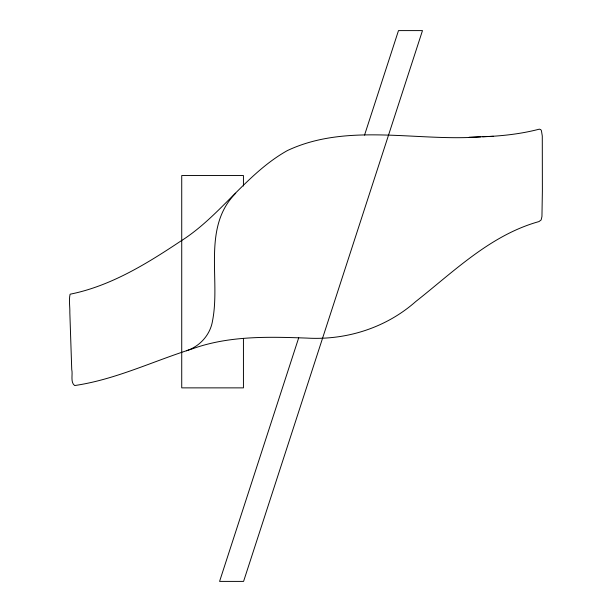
<?xml version="1.0" encoding="UTF-8"?>
<svg xmlns="http://www.w3.org/2000/svg" width="612" height="612" viewBox="0 0 612 612"><rect width="100%" height="100%" fill="white"/><g stroke="black" fill="none" stroke-linecap="round" stroke-linejoin="round"><path stroke-width="0.92" d="M298.702 337.809L219.578 581.4L243.576 581.4L422.479 30.6L398.488 30.6L364.538 135.122M235.719 193.216C202.779 226.448 219.785 276.196 213.152 317.337A282.583 63.571 66.3 0 1 212.601 320.428C210.482 334.588 199.986 346.4 186.408 350.768M469.182 137.218L493.417 136.285M480.757 136.851C417.078 141.777 347.302 122.324 287.334 150.598C245.932 173.777 220.312 216.434 180.142 241.503C146.367 263.994 110.313 286.187 70.105 294.204C68.705 300.201 70.028 306.581 69.837 312.701L71.742 369.526C72.95 374.376 70.166 382.293 74.656 385.545C115.454 379.608 152.855 361.256 191.885 349.001C228.727 335.583 268.255 336.73 306.796 338.084C346.315 340.379 385.965 327.894 415.778 301.517C454.142 271.284 490.617 235.008 538.981 221.575L541.138 219.938L541.949 216.51L542.377 191.028L542.286 136.009L541.421 130.654L540.763 129.645L539.34 129.147C520.835 134.005 501.725 136.063 482.654 136.782M243.438 186.017L243.438 175.545L181.726 175.545L181.726 387.87L243.438 387.87L243.438 338.36"/></g></svg>
